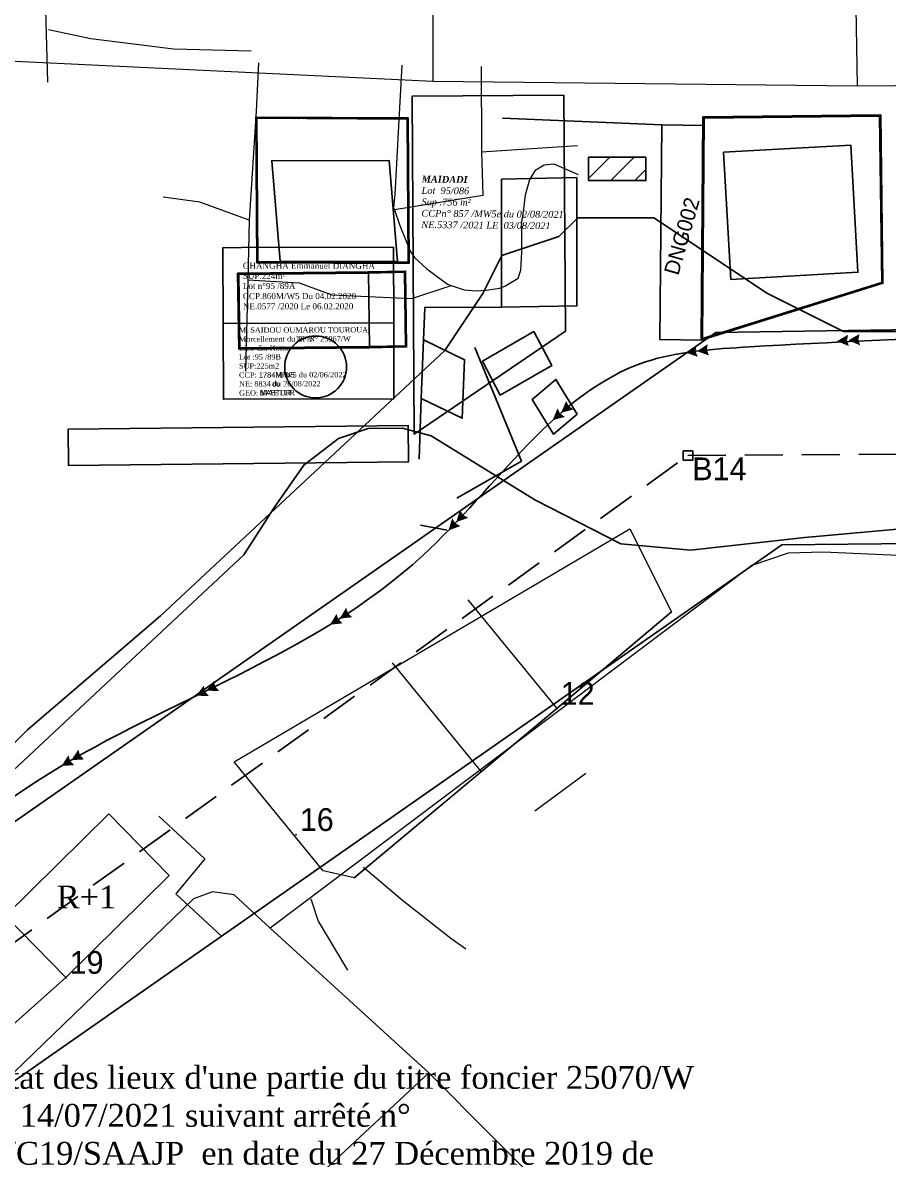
# Model space of a CAD drawing. Header units: millimetres. Extents: x 579832 to 917290, y 449831 to 1452191.
# Drawn here: x 583173 to 583287, y 451718.4 to 451868.2 of the extents above; entities that cross this region are included whole.
import ezdxf
from ezdxf.enums import TextEntityAlignment as Align

# ---------------------------------------------------------------- set-up
doc = ezdxf.new("R2010")
doc.units = ezdxf.units.MM
doc.header["$LTSCALE"] = 10
doc.linetypes.add('DASHED', pattern=[0.75, 0.5, -0.25])
for name, color, linetype in [('AssEP_s', 2, 'Continuous'), ('Cotation Surface', 7, 'Continuous'), ('DPE', 2, 'Continuous'), ('drain nouveau', 6, 'Continuous'), ('end maj 26 02 2021', 7, 'Continuous'), ('MAJ AOUT 2021', 7, 'Continuous'), ('MAJ JUILLET 06.07.2021', 7, 'Continuous'), ('Murs', 7, 'Continuous'), ('Parcelle MAJ', 6, 'Continuous'), ('TableauDePoints', 7, 'Continuous'), ('TopoAlt', 7, 'Continuous'), ('TopoCod', 7, 'Continuous'), ('TopoMat', 7, 'Continuous'), ('VOIRIES_7M5', 7, 'Continuous')]:
    doc.layers.add(name, color=color, linetype=linetype)
for name, color, linetype, lineweight in [('cH2O_intermitent', 140, 'Continuous', 30), ('drains_fossés', 120, 'Continuous', 20), ('Roads_others', 24, 'Continuous', 9)]:
    doc.layers.add(name, color=color, linetype=linetype, lineweight=lineweight)
doc.styles.add('STYLE3', font='tt0012m_.ttf', dxfattribs={"height": 13})
doc.styles.add('Times 1.0', font='times.ttf', dxfattribs={"width": 0.99, "height": 1})
pattern_1 = [(45, (0, 0), (-1.590990258, 1.590990258), [])]
pattern_2 = [(45, (0, 0), (-0.070710678119, 0.070710678119), [])]

# ---------------------------------------------------------------- blocks, each defined once
blk = doc.blocks.new('TCPOINT')
at = {"color": 0, "const_width": 0.0005}
blk.add_lwpolyline([(0, 0.00025, 1), (0, -0.00025, 1)], format="xyb", close=True, dxfattribs=at)
at = {"color": 0}
blk.add_point((0, 0), dxfattribs=at)
at = {"layer": 'TopoAlt'}
blk.add_attdef('ALT', text='', height=0.0015, dxfattribs=at).set_placement((0.0005, -0.0005), align=Align.TOP_LEFT)
at = {"layer": 'TopoCod'}
blk.add_attdef('COD', text='', height=0.0015, dxfattribs=at).set_placement((0.0005, 0), align=Align.MIDDLE_RIGHT)
at = {"layer": 'TopoMat'}
blk.add_attdef('MAT', text='', height=1, dxfattribs=at).set_placement((0.0005, 0.0005), align=Align.MIDDLE_LEFT)
blk = doc.blocks.new('GeoAssEP')
for points in [[(0, 0), (-1, -0.5), (-1, 0.5), (-0.875, 0)], [(1, 0), (0, -0.5), (0, 0.5), (0.125, 0)]]:
    blk.add_solid(points)

msp = doc.modelspace()

# ---------------------------------------------------------------- hatches: boundary and pattern name
h = msp.add_hatch()
h.set_pattern_fill('BAT_NORM', scale=3, style=0)
h.set_pattern_definition(pattern_1)
h.paths.add_polyline_path([(583255.09, 451850.45), (583247.54, 451850.45), (583247.53, 451847.39), (583255.08, 451847.38)])
h = msp.add_hatch()
h.set_pattern_fill('BAT_NORM', scale=3, style=0)
h.set_pattern_definition(pattern_1)
h.paths.add_polyline_path([(583255.09, 451850.45), (583247.54, 451850.45), (583247.53, 451847.39), (583255.08, 451847.38)])
at = {"layer": 'Murs'}
h = msp.add_hatch(dxfattribs=at)
h.set_pattern_fill('_U', color=256, scale=0.1, angle=45, style=0, pattern_type=0)
h.set_pattern_definition(pattern_2)
h.paths.add_polyline_path([(583223.77, 451855.64), (583223.89, 451836.45), (583203.81, 451836.55), (583203.68, 451855.74)])
h.paths.add_polyline_path([(583223.62, 451855.49), (583223.74, 451836.61), (583203.96, 451836.7), (583203.83, 451855.59)], flags=0)
h = msp.add_hatch(dxfattribs=at)
h.set_pattern_fill('_U', color=256, scale=0.1, angle=45, style=0, pattern_type=0)
h.set_pattern_definition(pattern_2)
h.paths.add_polyline_path([(583223.77, 451855.64), (583223.89, 451836.45), (583203.81, 451836.55), (583203.68, 451855.74)])
h.paths.add_polyline_path([(583223.62, 451855.49), (583223.74, 451836.61), (583203.96, 451836.7), (583203.83, 451855.59)], flags=0)
h = msp.add_hatch(dxfattribs=at)
h.set_pattern_fill('_U', color=256, scale=0.1, angle=45, style=0, pattern_type=0)
h.set_pattern_definition(pattern_2)
h.paths.add_polyline_path([(583262.59, 451855.77), (583286.02, 451856.03), (583286.31, 451833.85), (583262.37, 451826.35)])
h.paths.add_polyline_path([(583262.74, 451855.62), (583285.88, 451855.88), (583286.16, 451833.96), (583262.52, 451826.55)], flags=0)
h = msp.add_hatch(dxfattribs=at)
h.set_pattern_fill('_U', color=256, scale=0.1, angle=45, style=0, pattern_type=0)
h.set_pattern_definition(pattern_2)
h.paths.add_polyline_path([(583262.59, 451855.77), (583286.02, 451856.03), (583286.31, 451833.85), (583262.37, 451826.35)])
h.paths.add_polyline_path([(583262.74, 451855.62), (583285.88, 451855.88), (583286.16, 451833.96), (583262.52, 451826.55)], flags=0)
h = msp.add_hatch(dxfattribs=at)
h.set_pattern_fill('_U', color=256, scale=0.1, angle=45, style=0, pattern_type=0)
h.set_pattern_definition(pattern_2)
h.paths.add_polyline_path([(583201.29, 451835.16), (583218.52, 451835.34), (583223.42, 451835.44), (583223.55, 451825.45), (583218.65, 451825.35), (583201.43, 451825.17)])
h.paths.add_polyline_path([(583201.45, 451835.02), (583218.52, 451835.19), (583223.27, 451835.29), (583223.4, 451825.59), (583218.65, 451825.5), (583201.58, 451825.32)], flags=0)
h = msp.add_hatch(dxfattribs=at)
h.set_pattern_fill('_U', color=256, scale=0.1, angle=45, style=0, pattern_type=0)
h.set_pattern_definition(pattern_2)
h.paths.add_polyline_path([(583201.29, 451835.16), (583218.52, 451835.34), (583223.42, 451835.44), (583223.55, 451825.45), (583218.65, 451825.35), (583201.43, 451825.17)])
h.paths.add_polyline_path([(583201.45, 451835.02), (583218.52, 451835.19), (583223.27, 451835.29), (583223.4, 451825.59), (583218.65, 451825.5), (583201.58, 451825.32)], flags=0)

# ---------------------------------------------------------------- linework, layer by layer
at = {"color": 7}
for p, q in [((583262.64, 451854.63), (583257.18, 451854.72)), ((583262.64, 451854.63), (583257.18, 451854.72)), ((583205.78, 451849.99), (583221.26, 451850.01)), ((583205.78, 451849.99), (583221.26, 451850.01)), ((583205.78, 451849.99), (583206.89, 451836.7)), ((583205.78, 451849.99), (583206.89, 451836.7)), ((583221.26, 451850.01), (583222.37, 451836.73)), ((583221.26, 451850.01), (583222.37, 451836.73)), ((583247.54, 451850.45), (583247.53, 451847.39)), ((583247.54, 451850.45), (583247.53, 451847.39)), ((583255.09, 451850.45), (583247.54, 451850.45)), ((583255.09, 451850.45), (583247.54, 451850.45)), ((583255.09, 451850.45), (583255.08, 451847.38)), ((583255.09, 451850.45), (583255.08, 451847.38)), ((583233.54, 451823.58), (583240.32, 451827.48)), ((583233.54, 451823.58), (583240.32, 451827.48)), ((583240.32, 451827.48), (583242.69, 451823.02)), ((583240.32, 451827.48), (583242.69, 451823.02)), ((583262.37, 451826.35), (583256.91, 451826.44)), ((583262.37, 451826.35), (583256.91, 451826.44)), ((583233.54, 451823.58), (583235.9, 451819.11)), ((583233.54, 451823.58), (583235.9, 451819.11)), ((583235.9, 451819.11), (583242.69, 451823.02)), ((583235.9, 451819.11), (583242.69, 451823.02)), ((583260, 451811.77), (583260, 451810.52)), ((583261.25, 451811.77), (583260, 451811.77)), ((583260, 451811.77), (583261.25, 451811.77)), ((583260, 451811.77), (583260, 451810.52)), ((583261.25, 451811.77), (583260, 451811.77)), ((583260, 451811.77), (583261.25, 451811.77)), ((583261.25, 451810.52), (583261.25, 451811.77)), ((583261.25, 451810.52), (583261.25, 451811.77)), ((583260, 451810.52), (583261.25, 451810.52)), ((583260, 451810.52), (583261.25, 451810.52))]:
    msp.add_line(p, q, dxfattribs=at)
at = {"color": 0, "lineweight": 13}
for p, q in [((583231.64, 451792.13), (583243.36, 451777.77)), ((583231.64, 451792.13), (583243.36, 451777.77)), ((583221.66, 451783.8), (583233.37, 451769.44)), ((583221.66, 451783.8), (583233.37, 451769.44)), ((583216.63, 451755.48), (583243.36, 451777.77)), ((583216.63, 451755.48), (583243.36, 451777.77)), ((583192.28, 451755.76), (583178.66, 451742.31)), ((583192.28, 451755.76), (583178.66, 451742.31)), ((583178.66, 451742.31), (583170.69, 451750.44)), ((583178.66, 451742.31), (583170.69, 451750.44)), ((583178.66, 451742.31), (583160.66, 451726.28)), ((583178.66, 451742.31), (583160.66, 451726.28))]:
    msp.add_line(p, q, dxfattribs=at)
at = {"color": 2, "lineweight": 13}
for p, q in [((583243.36, 451777.77), (583258.44, 451790.53)), ((583243.36, 451777.77), (583258.44, 451790.53)), ((583243.36, 451777.77), (583233.37, 451769.44)), ((583243.36, 451777.77), (583233.37, 451769.44)), ((583192.28, 451755.76), (583184.3, 451763.9)), ((583192.28, 451755.76), (583184.3, 451763.9))]:
    msp.add_line(p, q, dxfattribs=at)
at = {"color": 150, "flags": 128}
msp.add_lwpolyline([(583244.26, 451858.63), (583244.47, 451827.52), (583224.55, 451813.96), (583224.27, 451858.49)], close=True, dxfattribs=at)
msp.add_lwpolyline([(583244.26, 451858.63), (583244.47, 451827.52), (583224.55, 451813.96), (583224.27, 451858.49)], close=True, dxfattribs=at)
msp.add_lwpolyline([(583244.26, 451858.63), (583244.47, 451827.52), (583224.55, 451813.96), (583224.27, 451858.49)], close=True, dxfattribs=at)
msp.add_lwpolyline([(583244.26, 451858.63), (583244.47, 451827.52), (583224.55, 451813.96), (583224.27, 451858.49)], close=True, dxfattribs=at)
at = {"color": 7, "flags": 128}
for points in [[(583223.77, 451855.64), (583203.68, 451855.74)], [(583203.81, 451836.55), (583203.68, 451855.74)], [(583223.77, 451855.64), (583203.68, 451855.74)], [(583203.81, 451836.55), (583203.68, 451855.74)], [(583223.89, 451836.45), (583223.77, 451855.64)], [(583223.89, 451836.45), (583223.77, 451855.64)], [(583236.21, 451855.62), (583257.18, 451854.72)], [(583236.21, 451855.62), (583257.18, 451854.72)], [(583262.59, 451855.77), (583262.37, 451826.35)], [(583262.59, 451855.77), (583262.37, 451826.35)], [(583286.02, 451856.03), (583262.59, 451855.77)], [(583286.02, 451856.03), (583262.59, 451855.77)], [(583286.02, 451856.03), (583286.31, 451833.85)], [(583286.02, 451856.03), (583286.31, 451833.85)], [(583257.18, 451854.72), (583256.91, 451826.44)], [(583257.18, 451854.72), (583256.91, 451826.44)], [(583282.07, 451852.06), (583265.31, 451851.11)], [(583282.07, 451852.06), (583265.31, 451851.11)], [(583283.02, 451835.3), (583282.07, 451852.06)], [(583283.02, 451835.3), (583282.07, 451852.06)], [(583266.27, 451834.35), (583265.31, 451851.11)], [(583266.27, 451834.35), (583265.31, 451851.11)], [(583205.78, 451849.99), (583221.26, 451850.01), (583222.37, 451836.73)], [(583205.78, 451849.99), (583221.26, 451850.01), (583222.37, 451836.73)], [(583245.98, 451847.78), (583236.06, 451847.56)], [(583245.98, 451847.78), (583236.06, 451847.56)], [(583236.06, 451847.56), (583236.07, 451830.67)], [(583236.06, 451847.56), (583236.07, 451830.67)], [(583245.98, 451847.78), (583245.99, 451830.88)], [(583245.98, 451847.78), (583245.99, 451830.88)], [(583247.53, 451847.39), (583255.08, 451847.38)], [(583247.53, 451847.39), (583255.08, 451847.38)], [(583223.89, 451836.45), (583203.81, 451836.55)], [(583223.89, 451836.45), (583203.81, 451836.55)], [(583206.89, 451836.7), (583222.37, 451836.73)], [(583206.89, 451836.7), (583222.37, 451836.73)], [(583201.29, 451835.16), (583218.52, 451835.34)], [(583201.29, 451835.16), (583218.52, 451835.34)], [(583201.43, 451825.17), (583201.29, 451835.16)], [(583201.43, 451825.17), (583201.29, 451835.16)], [(583223.42, 451835.44), (583218.52, 451835.34)], [(583223.42, 451835.44), (583218.52, 451835.34)], [(583218.52, 451835.34), (583218.65, 451825.35)], [(583218.52, 451835.34), (583218.65, 451825.35)], [(583223.42, 451835.44), (583223.55, 451825.45)], [(583223.42, 451835.44), (583223.55, 451825.45)], [(583266.27, 451834.35), (583283.02, 451835.3)], [(583266.27, 451834.35), (583283.02, 451835.3)], [(583286.31, 451833.85), (583262.37, 451826.35)], [(583286.31, 451833.85), (583262.37, 451826.35)], [(583236.07, 451830.67), (583225.95, 451830.66), (583225.79, 451826.4)], [(583236.07, 451830.67), (583225.95, 451830.66), (583225.79, 451826.4)], [(583236.07, 451830.67), (583245.99, 451830.88)], [(583236.07, 451830.67), (583245.99, 451830.88)], [(583201.43, 451825.17), (583218.65, 451825.35)], [(583201.43, 451825.17), (583218.65, 451825.35)], [(583223.55, 451825.45), (583218.65, 451825.35)], [(583223.55, 451825.45), (583218.65, 451825.35)], [(583225.79, 451826.4), (583225.47, 451818.67)], [(583225.79, 451826.4), (583225.47, 451818.67)], [(583225.79, 451826.4), (583231.2, 451823.77)], [(583225.79, 451826.4), (583231.2, 451823.77)], [(583232.53, 451825.36), (583238.69, 451810.4), (583230.18, 451805.51)], [(583232.53, 451825.36), (583238.69, 451810.4), (583230.18, 451805.51)], [(583232.53, 451825.36), (583238.69, 451810.4)], [(583232.53, 451825.36), (583238.69, 451810.4)], [(583231.2, 451823.77), (583230.89, 451816.05)], [(583231.2, 451823.77), (583230.89, 451816.05)], [(583243.22, 451821.17), (583246.04, 451816.59)], [(583243.22, 451821.17), (583246.04, 451816.59)], [(583225.21, 451810.64), (583225.47, 451818.67)], [(583225.21, 451810.64), (583225.47, 451818.67)], [(583225.47, 451818.67), (583230.89, 451816.05)], [(583225.47, 451818.67), (583230.89, 451816.05)], [(583240.09, 451818.5), (583242.92, 451813.93)], [(583240.09, 451818.5), (583242.92, 451813.93)], [(583242.92, 451813.93), (583246.04, 451816.59)], [(583242.92, 451813.93), (583246.04, 451816.59)], [(583178.98, 451814.6), (583223.76, 451815.1)], [(583178.98, 451814.6), (583223.76, 451815.1)], [(583179.01, 451809.8), (583178.98, 451814.6)], [(583179.01, 451809.8), (583178.98, 451814.6)], [(583223.76, 451815.1), (583223.79, 451810.3)], [(583223.76, 451815.1), (583223.79, 451810.3)], [(583179.01, 451809.8), (583223.79, 451810.3)], [(583179.01, 451809.8), (583223.79, 451810.3)], [(583230.18, 451805.51), (583238.69, 451810.4)], [(583230.18, 451805.51), (583238.69, 451810.4)], [(583225.38, 451801.97), (583228.88, 451801.28)], [(583225.38, 451801.97), (583228.88, 451801.28)]]:
    msp.add_lwpolyline(points, dxfattribs=at)
for points in [[(583223.77, 451855.64), (583223.89, 451836.45), (583203.81, 451836.55), (583203.68, 451855.74)], [(583223.77, 451855.64), (583223.89, 451836.45), (583203.81, 451836.55), (583203.68, 451855.74)], [(583223.62, 451855.49), (583223.74, 451836.61), (583203.96, 451836.7), (583203.83, 451855.59)], [(583223.62, 451855.49), (583223.74, 451836.61), (583203.96, 451836.7), (583203.83, 451855.59)], [(583262.59, 451855.77), (583286.02, 451856.03), (583286.31, 451833.85), (583262.37, 451826.35)], [(583262.59, 451855.77), (583286.02, 451856.03), (583286.31, 451833.85), (583262.37, 451826.35)], [(583262.74, 451855.62), (583285.88, 451855.88), (583286.16, 451833.96), (583262.52, 451826.55)], [(583262.74, 451855.62), (583285.88, 451855.88), (583286.16, 451833.96), (583262.52, 451826.55)], [(583257.18, 451854.72), (583262.58, 451854.64), (583262.37, 451826.35), (583256.91, 451826.44)], [(583257.18, 451854.72), (583262.58, 451854.64), (583262.37, 451826.35), (583256.91, 451826.44)], [(583265.31, 451851.11), (583282.07, 451852.06), (583283.02, 451835.3), (583266.27, 451834.35)], [(583265.31, 451851.11), (583282.07, 451852.06), (583283.02, 451835.3), (583266.27, 451834.35)], [(583206.89, 451836.7), (583205.78, 451849.99), (583221.26, 451850.01), (583222.37, 451836.73)], [(583206.89, 451836.7), (583205.78, 451849.99), (583221.26, 451850.01), (583222.37, 451836.73)], [(583255.09, 451850.45), (583255.08, 451847.38), (583247.53, 451847.39), (583247.54, 451850.45)], [(583255.09, 451850.45), (583255.08, 451847.38), (583247.53, 451847.39), (583247.54, 451850.45)], [(583236.06, 451847.56), (583245.98, 451847.78), (583245.99, 451830.88), (583236.07, 451830.67)], [(583236.06, 451847.56), (583245.98, 451847.78), (583245.99, 451830.88), (583236.07, 451830.67)], [(583201.29, 451835.16), (583218.52, 451835.34), (583223.42, 451835.44), (583223.55, 451825.45), (583218.65, 451825.35), (583201.43, 451825.17)], [(583201.29, 451835.16), (583218.52, 451835.34), (583223.42, 451835.44), (583223.55, 451825.45), (583218.65, 451825.35), (583201.43, 451825.17)], [(583201.45, 451835.02), (583218.52, 451835.19), (583223.27, 451835.29), (583223.4, 451825.59), (583218.65, 451825.5), (583201.58, 451825.32)], [(583201.45, 451835.02), (583218.52, 451835.19), (583223.27, 451835.29), (583223.4, 451825.59), (583218.65, 451825.5), (583201.58, 451825.32)], [(583218.52, 451835.34), (583223.42, 451835.44), (583223.55, 451825.45), (583218.65, 451825.35), (583218.52, 451835.34)], [(583218.52, 451835.34), (583223.42, 451835.44), (583223.55, 451825.45), (583218.65, 451825.35), (583218.52, 451835.34)], [(583221.85, 451828.63), (583221.89, 451818.62), (583199.41, 451818.55), (583199.38, 451828.56)], [(583221.85, 451828.63), (583221.89, 451818.62), (583199.41, 451818.55), (583199.38, 451828.56)], [(583233.54, 451823.58), (583235.9, 451819.11), (583242.69, 451823.02), (583240.32, 451827.48), (583233.54, 451823.58)], [(583233.54, 451823.58), (583235.9, 451819.11), (583242.69, 451823.02), (583240.32, 451827.48), (583233.54, 451823.58)], [(583225.79, 451826.4), (583231.2, 451823.77), (583230.89, 451816.05), (583225.47, 451818.67)], [(583225.79, 451826.4), (583231.2, 451823.77), (583230.89, 451816.05), (583225.47, 451818.67)], [(583246.04, 451816.59), (583242.92, 451813.93), (583240.09, 451818.5), (583243.22, 451821.17)], [(583246.04, 451816.59), (583242.92, 451813.93), (583240.09, 451818.5), (583243.22, 451821.17)], [(583178.98, 451814.6), (583223.76, 451815.1), (583223.79, 451810.3), (583179.01, 451809.8)], [(583178.98, 451814.6), (583223.76, 451815.1), (583223.79, 451810.3), (583179.01, 451809.8)]]:
    msp.add_lwpolyline(points, close=True, dxfattribs=at)
at = {"color": 1, "flags": 128}
msp.add_lwpolyline([(583221.85, 451828.63), (583221.89, 451818.62), (583199.41, 451818.55), (583199.38, 451828.56)], close=True, dxfattribs=at)
msp.add_lwpolyline([(583221.85, 451828.63), (583221.89, 451818.62), (583199.41, 451818.55), (583199.38, 451828.56)], close=True, dxfattribs=at)
at = {"color": 2, "flags": 128}
msp.add_lwpolyline([(583221.85, 451828.63), (583221.89, 451818.62), (583199.41, 451818.55), (583199.38, 451828.56)], close=True, dxfattribs=at)
msp.add_lwpolyline([(583221.85, 451828.63), (583221.89, 451818.62), (583199.41, 451818.55), (583199.38, 451828.56)], close=True, dxfattribs=at)
at = {"color": 0, "lineweight": 13, "flags": 128}
for points in [[(583200.82, 451770.74), (583252.95, 451801.49), (583258.44, 451790.53), (583243.36, 451777.77), (583233.37, 451769.44), (583216.63, 451755.48), (583212.54, 451756.38), (583200.82, 451770.74)], [(583200.82, 451770.74), (583252.95, 451801.49), (583258.44, 451790.53), (583243.36, 451777.77), (583233.37, 451769.44), (583216.63, 451755.48), (583212.54, 451756.38), (583200.82, 451770.74)], [(583170.69, 451750.44), (583184.3, 451763.9), (583192.28, 451755.76), (583178.66, 451742.31), (583170.69, 451750.44)], [(583170.69, 451750.44), (583184.3, 451763.9), (583192.28, 451755.76), (583178.66, 451742.31), (583170.69, 451750.44)], [(583151.43, 451735.83), (583170.69, 451750.44), (583178.66, 451742.31), (583160.66, 451726.28), (583159.4, 451727.7), (583151.43, 451735.83)], [(583151.43, 451735.83), (583170.69, 451750.44), (583178.66, 451742.31), (583160.66, 451726.28), (583159.4, 451727.7), (583151.43, 451735.83)]]:
    msp.add_lwpolyline(points, close=True, dxfattribs=at)
at = {"color": 7, "start_tangent": (-0.926082, 0.377321)}
msp.add_spline([(583557.66, 451862.83), (583505.31, 451833.89), (583395.95, 451826.22), (583268.75, 451825.46), (583255.02, 451823.47), (583225.69, 451797.96), (583176.33, 451769.14), (583135.53, 451733.73), (583020.52, 451647.21), (583013.36, 451642.64), (582927.16, 451581.29), (582848.14, 451564.53), (582742.55, 451535.93), (582737.22, 451534.15), (582651.6, 451456.74), (582638.85, 451458.5)], degree=3, dxfattribs=at)
msp.add_spline([(583557.66, 451862.83), (583505.31, 451833.89), (583395.95, 451826.22), (583268.75, 451825.46), (583255.02, 451823.47), (583225.69, 451797.96), (583176.33, 451769.14), (583135.53, 451733.73), (583020.52, 451647.21), (583013.36, 451642.64), (582927.16, 451581.29), (582848.14, 451564.53), (582742.55, 451535.93), (582737.22, 451534.15), (582651.6, 451456.74), (582638.85, 451458.5)], degree=3, dxfattribs=at)
at = {"layer": 'cH2O_intermitent'}
msp.add_lwpolyline([(583346.72, 451798.82), (583338.86, 451798.2), (583310.91, 451800.9), (583290.18, 451801.6), (583276.04, 451800.32), (583260.98, 451798.64), (583251.79, 451799.51), (583240.43, 451805.29), (583226.77, 451813.71), (583223.01, 451814.72), (583218.47, 451814.69), (583214.59, 451813.38), (583210, 451809.87), (583206.16, 451804.33), (583202.12, 451798.06), (583164.25, 451762.69), (583147.12, 451746.9), (583141.75, 451743.18), (583116.67, 451730.22), (583114.25, 451728.17), (583111.07, 451724.17), (583107.73, 451719.41), (583105.34, 451715.29)], dxfattribs=at)
msp.add_lwpolyline([(583346.72, 451798.82), (583338.86, 451798.2), (583310.91, 451800.9), (583290.18, 451801.6), (583276.04, 451800.32), (583260.98, 451798.64), (583251.79, 451799.51), (583240.43, 451805.29), (583226.77, 451813.71), (583223.01, 451814.72), (583218.47, 451814.69), (583214.59, 451813.38), (583210, 451809.87), (583206.16, 451804.33), (583202.12, 451798.06), (583164.25, 451762.69), (583147.12, 451746.9), (583141.75, 451743.18), (583116.67, 451730.22), (583114.25, 451728.17), (583111.07, 451724.17), (583107.73, 451719.41), (583105.34, 451715.29)], dxfattribs=at)
at = {"layer": 'drain nouveau', "color": 7, "lineweight": 30}
for p, q in [((583264.3, 451827.37), (583481.25, 451830.35)), ((583264.3, 451827.37), (583481.25, 451830.35)), ((583090.51, 451706.04), (583264.3, 451827.37)), ((583090.51, 451706.04), (583264.3, 451827.37)), ((583483.58, 451801.32), (583272.98, 451799.36)), ((583483.58, 451801.32), (583272.98, 451799.36)), ((583272.98, 451799.36), (583106.73, 451683.17)), ((583272.98, 451799.36), (583106.73, 451683.17))]:
    msp.add_line(p, q, dxfattribs=at)
at = {"layer": 'drains_fossés'}
for p, q in [((583175.09, 451907.69), (583176.22, 451860.37)), ((583175.09, 451907.69), (583176.22, 451860.37)), ((583233.43, 451851.18), (583246.09, 451851.99)), ((583233.43, 451851.18), (583246.09, 451851.99)), ((583202.83, 451842.14), (583202.63, 451834.29)), ((583202.83, 451842.14), (583202.63, 451834.29)), ((583247.18, 451769.23), (583240.47, 451764.24)), ((583247.18, 451769.23), (583240.47, 451764.24))]:
    msp.add_line(p, q, dxfattribs=at)
for points in [[(583203.07, 451864.45), (583192.84, 451864.71), (583181.96, 451866.08), (583176.36, 451867.25)], [(583203.07, 451864.45), (583192.84, 451864.71), (583181.96, 451866.08), (583176.36, 451867.25)], [(583204.03, 451862.89), (583203.75, 451856.52), (583202.83, 451842.14)], [(583204.03, 451862.89), (583203.75, 451856.52), (583202.83, 451842.14)], [(583222.93, 451862.6), (583222.47, 451854.56), (583222.02, 451845.53), (583221.82, 451843.85), (583221.94, 451843.52)], [(583222.93, 451862.6), (583222.47, 451854.56), (583222.02, 451845.53), (583221.82, 451843.85), (583221.94, 451843.52)], [(583233.39, 451862.44), (583233.43, 451851.65), (583233.43, 451851.18)], [(583233.39, 451862.44), (583233.43, 451851.65), (583233.43, 451851.18)], [(583233.43, 451851.18), (583233.6, 451845.43), (583221.94, 451843.52)], [(583233.43, 451851.18), (583233.6, 451845.43), (583221.94, 451843.52)], [(583229.44, 451833.56), (583231.15, 451832.96), (583232.72, 451832.84), (583234.04, 451832.92), (583235.78, 451833.18), (583236.5, 451833.46), (583238.26, 451834.51), (583238.59, 451835.56), (583238.72, 451837.93), (583238.73, 451839.88), (583238.74, 451841.89), (583238.98, 451843.61), (583239.21, 451845.52), (583239.79, 451847.54), (583240.57, 451848.8), (583241.68, 451849.45), (583242.96, 451849.57), (583246.14, 451848.18)], [(583229.44, 451833.56), (583231.15, 451832.96), (583232.72, 451832.84), (583234.04, 451832.92), (583235.78, 451833.18), (583236.5, 451833.46), (583238.26, 451834.51), (583238.59, 451835.56), (583238.72, 451837.93), (583238.73, 451839.88), (583238.74, 451841.89), (583238.98, 451843.61), (583239.21, 451845.52), (583239.79, 451847.54), (583240.57, 451848.8), (583241.68, 451849.45), (583242.96, 451849.57), (583246.14, 451848.18)], [(583202.83, 451842.14), (583196.33, 451844.55), (583191.48, 451845.19)], [(583202.83, 451842.14), (583196.33, 451844.55), (583191.48, 451845.19)], [(583221.94, 451843.52), (583222.67, 451841.45), (583223.41, 451839.63), (583224.01, 451838.07), (583224.59, 451837.23), (583226.21, 451835.75), (583228.94, 451833.73), (583229.44, 451833.56)], [(583221.94, 451843.52), (583222.67, 451841.45), (583223.41, 451839.63), (583224.01, 451838.07), (583224.59, 451837.23), (583226.21, 451835.75), (583228.94, 451833.73), (583229.44, 451833.56)], [(583202.63, 451834.29), (583202.63, 451834.19), (583202.33, 451822.26)], [(583202.63, 451834.29), (583202.63, 451834.19), (583202.33, 451822.26)], [(583202.63, 451834.29), (583209.41, 451833.9), (583213.72, 451832.33), (583224.25, 451831.85), (583229.44, 451833.56)], [(583202.63, 451834.29), (583209.41, 451833.9), (583213.72, 451832.33), (583224.25, 451831.85), (583229.44, 451833.56)], [(583190.9, 451763.59), (583196.96, 451757.96), (583193.16, 451753.36), (583199.17, 451747.77)], [(583190.9, 451763.59), (583196.96, 451757.96), (583193.16, 451753.36), (583199.17, 451747.77)], [(583217.88, 451756.88), (583223.03, 451752.5), (583229.39, 451747.53), (583231.38, 451746.1)], [(583217.88, 451756.88), (583223.03, 451752.5), (583229.39, 451747.53), (583231.38, 451746.1)], [(583210.95, 451752.69), (583211.89, 451749.73), (583215.78, 451743.31)], [(583210.95, 451752.69), (583211.89, 451749.73), (583215.78, 451743.31)]]:
    msp.add_lwpolyline(points, dxfattribs=at)
at = {"layer": 'end maj 26 02 2021', "flags": 128}
msp.add_lwpolyline([(583383.61, 451827.49), (583376.11, 451827.49), (583368.61, 451824.99), (583341.11, 451827.49), (583318.61, 451829.99), (583303.61, 451827.49), (583288.61, 451827.49), (583281.11, 451827.49), (583271.11, 451832.49), (583256.11, 451842.49), (583251.11, 451842.49), (583246.11, 451842.49), (583243.61, 451839.99), (583236.11, 451837.49), (583233.61, 451832.49), (583228.61, 451824.99), (583191.11, 451789.99), (583173.61, 451774.99), (583168.61, 451769.99)], dxfattribs=at)
msp.add_lwpolyline([(583383.61, 451827.49), (583376.11, 451827.49), (583368.61, 451824.99), (583341.11, 451827.49), (583318.61, 451829.99), (583303.61, 451827.49), (583288.61, 451827.49), (583281.11, 451827.49), (583271.11, 451832.49), (583256.11, 451842.49), (583251.11, 451842.49), (583246.11, 451842.49), (583243.61, 451839.99), (583236.11, 451837.49), (583233.61, 451832.49), (583228.61, 451824.99), (583191.11, 451789.99), (583173.61, 451774.99), (583168.61, 451769.99)], dxfattribs=at)
msp.add_lwpolyline([(583383.61, 451827.49), (583376.11, 451827.49), (583368.61, 451824.99), (583341.11, 451827.49), (583318.61, 451829.99), (583303.61, 451827.49), (583288.61, 451827.49), (583281.11, 451827.49), (583271.11, 451832.49), (583256.11, 451842.49), (583251.11, 451842.49), (583246.11, 451842.49), (583243.61, 451839.99), (583236.11, 451837.49), (583233.61, 451832.49), (583228.61, 451824.99), (583191.11, 451789.99), (583173.61, 451774.99), (583168.61, 451769.99)], dxfattribs=at)
msp.add_lwpolyline([(583383.61, 451827.49), (583376.11, 451827.49), (583368.61, 451824.99), (583341.11, 451827.49), (583318.61, 451829.99), (583303.61, 451827.49), (583288.61, 451827.49), (583281.11, 451827.49), (583271.11, 451832.49), (583256.11, 451842.49), (583251.11, 451842.49), (583246.11, 451842.49), (583243.61, 451839.99), (583236.11, 451837.49), (583233.61, 451832.49), (583228.61, 451824.99), (583191.11, 451789.99), (583173.61, 451774.99), (583168.61, 451769.99)], dxfattribs=at)
at = {"layer": 'end maj 26 02 2021', "color": 150, "lineweight": -3, "flags": 128}
msp.add_lwpolyline([(583201.81, 451838.55), (583221.81, 451838.59), (583221.85, 451828.63), (583199.38, 451828.56), (583199.35, 451838.52)], close=True, dxfattribs=at)
msp.add_lwpolyline([(583201.81, 451838.55), (583221.81, 451838.59), (583221.85, 451828.63), (583199.38, 451828.56), (583199.35, 451838.52)], close=True, dxfattribs=at)
msp.add_lwpolyline([(583201.81, 451838.55), (583221.81, 451838.59), (583221.85, 451828.63), (583199.38, 451828.56), (583199.35, 451838.52)], close=True, dxfattribs=at)
msp.add_lwpolyline([(583201.81, 451838.55), (583221.81, 451838.59), (583221.85, 451828.63), (583199.38, 451828.56), (583199.35, 451838.52)], close=True, dxfattribs=at)
at = {"layer": 'MAJ AOUT 2021', "lineweight": -3, "flags": 128}
msp.add_lwpolyline([(583244.26, 451858.63), (583244.47, 451827.52)], dxfattribs=at)
msp.add_lwpolyline([(583244.26, 451858.63), (583244.47, 451827.52)], dxfattribs=at)
msp.add_lwpolyline([(583244.26, 451858.63), (583244.47, 451827.52)], dxfattribs=at)
msp.add_lwpolyline([(583244.26, 451858.63), (583244.47, 451827.52)], dxfattribs=at)
at = {"layer": 'Parcelle MAJ', "color": 6, "lineweight": 30}
msp.add_circle((583211.57, 451822.81), 4.08, dxfattribs=at)
msp.add_circle((583211.57, 451822.81), 4.08, dxfattribs=at)
at = {"layer": 'Roads_others'}
msp.add_line((583226.92, 451956.74), (583227.02, 451860.47), dxfattribs=at)
msp.add_line((583226.92, 451956.74), (583227.02, 451860.47), dxfattribs=at)
for points in [[(583168.03, 452023.15), (583275.7, 452024.81), (583279.54, 452023.18), (583281.06, 452019.04), (583281.27, 451957.61), (583282.9, 451859.85)], [(583168.03, 452023.15), (583275.7, 452024.81), (583279.54, 452023.18), (583281.06, 452019.04), (583281.27, 451957.61), (583282.9, 451859.85)], [(583170.19, 451863.23), (583227.02, 451860.47), (583282.9, 451859.85), (583343.04, 451860.41)], [(583170.19, 451863.23), (583227.02, 451860.47), (583282.9, 451859.85), (583343.04, 451860.41)], [(583301.21, 451797.39), (583278.44, 451798.41), (583273.83, 451798.26), (583269.06, 451796.63), (583205.59, 451748.84)], [(583301.21, 451797.39), (583278.44, 451798.41), (583273.83, 451798.26), (583269.06, 451796.63), (583205.59, 451748.84)], [(583276.76, 451679.18), (583226.47, 451729.75), (583205.59, 451748.84), (583200.85, 451753.2), (583197.98, 451753.61), (583195.49, 451752.71), (583149.45, 451708.23)], [(583276.76, 451679.18), (583226.47, 451729.75), (583205.59, 451748.84), (583200.85, 451753.2), (583197.98, 451753.61), (583195.49, 451752.71), (583149.45, 451708.23)], [(583226.47, 451729.75), (583144.19, 451653.02), (583121.58, 451631.94)], [(583226.47, 451729.75), (583144.19, 451653.02), (583121.58, 451631.94)]]:
    msp.add_lwpolyline(points, dxfattribs=at)
at = {"layer": 'VOIRIES_7M5', "linetype": 'DASHED'}
msp.add_lwpolyline([(583550.54, 451859.64), (583559.62, 451812.65), (583621.69, 451770.76), (583594.62, 451698.71), (583544.17, 451750.91), (583338.33, 451759.16), (583101.7, 451540.77), (583085.42, 451558.42), (583011.17, 451486.72), (582756.2, 451468.79), (582727.16, 451494.24), (582746.11, 451525.27), (582927.03, 451569.88), (583260.62, 451811.15), (583480.62, 451812.52)], close=True, dxfattribs=at)
msp.add_lwpolyline([(583550.54, 451859.64), (583559.62, 451812.65), (583621.69, 451770.76), (583594.62, 451698.71), (583544.17, 451750.91), (583338.33, 451759.16), (583101.7, 451540.77), (583085.42, 451558.42), (583011.17, 451486.72), (582756.2, 451468.79), (582727.16, 451494.24), (582746.11, 451525.27), (582927.03, 451569.88), (583260.62, 451811.15), (583480.62, 451812.52)], close=True, dxfattribs=at)

# ---------------------------------------------------------------- block references
at = {"color": 2, "lineweight": 13}
ref = msp.add_blockref('TCPOINT', (583243.36, 451777.77), dxfattribs=at)
ref.add_attrib('MAT', '12', (583243.86, 451778.27), dxfattribs={"layer": 'TopoMat', "height": 3})
ref = msp.add_blockref('TCPOINT', (583243.36, 451777.77), dxfattribs=at)
ref.add_attrib('MAT', '12', (583243.86, 451778.27), dxfattribs={"layer": 'TopoMat', "height": 3})
ref = msp.add_blockref('TCPOINT', (583208.99, 451761.14), dxfattribs=at)
ref.add_attrib('MAT', '16', (583209.49, 451761.64), dxfattribs={"layer": 'TopoMat', "height": 3})
ref = msp.add_blockref('TCPOINT', (583208.99, 451761.14), dxfattribs=at)
ref.add_attrib('MAT', '16', (583209.49, 451761.64), dxfattribs={"layer": 'TopoMat', "height": 3})
at = {"color": 0, "lineweight": 13}
ref = msp.add_blockref('TCPOINT', (583178.66, 451742.31), dxfattribs=at)
ref.add_attrib('MAT', '19', (583179.16, 451742.81), dxfattribs={"layer": 'TopoMat', "height": 3})
ref = msp.add_blockref('TCPOINT', (583178.66, 451742.31), dxfattribs=at)
ref.add_attrib('MAT', '19', (583179.16, 451742.81), dxfattribs={"layer": 'TopoMat', "height": 3})
at = {"layer": 'AssEP_s'}
for p, xscale, yscale, zscale, rotation in [((583281.77, 451826.31), 1.499999999967161, 1.499999999967161, 1.499999999967161, 183.745465731051), ((583281.77, 451826.31), 1.499999999967161, 1.499999999967161, 1.499999999967161, 183.745465731051), ((583261.82, 451824.89), 1.500000000055197, 1.500000000055197, 1.500000000055197, 186.9020874875167), ((583261.82, 451824.89), 1.500000000055197, 1.500000000055197, 1.500000000055197, 186.9020874875167), ((583243.93, 451816.79), 1.499999999985533, 1.499999999985533, 1.499999999985533, 221.0133267514847), ((583243.93, 451816.79), 1.499999999985533, 1.499999999985533, 1.499999999985533, 221.0133267514847), ((583230.1, 451802.35), 1.500000000018413, 1.500000000018413, 1.500000000018413, 226.6155382779025), ((583230.1, 451802.35), 1.500000000018413, 1.500000000018413, 1.500000000018413, 226.6155382779025), ((583214.73, 451789.64), 1.499999999978655, 1.499999999978655, 1.499999999978655, 212.511595473324), ((583214.73, 451789.64), 1.499999999978655, 1.499999999978655, 1.499999999978655, 212.511595473324), ((583197.16, 451780.12), 1.499999999960031, 1.499999999960031, 1.499999999960031, 206.0959201579361), ((583197.16, 451780.12), 1.499999999960031, 1.499999999960031, 1.499999999960031, 206.0959201579361), ((583179.38, 451770.97), 1.499999999990415, 1.499999999990415, 1.499999999990415, 210.117041238391), ((583179.38, 451770.97), 1.499999999990415, 1.499999999990415, 1.499999999990415, 210.117041238391)]:
    msp.add_blockref('GeoAssEP', p, dxfattribs=dict(at, xscale=xscale, yscale=yscale, zscale=zscale, rotation=rotation))

# ---------------------------------------------------------------- texts
at = {"color": 7, "style": 'STYLE3'}
msp.add_text('B14', height=3, dxfattribs=at).set_placement((583261.19, 451807.88))
msp.add_text('B14', height=3, dxfattribs=at).set_placement((583261.19, 451807.88))
at = {"color": 7, "insert": (583201.45, 451828.02), "char_height": 0.7092, "width": 26.1121, "attachment_point": 1, "rotation": 0.1949}
msp.add_mtext('\\pt11,12.5,13;{\\fTimes New Roman|b0|i0|c0|p18;M. SAIDOU OUMAROU TOUROUA \\P\\C1;Morcellement du TF N° 25967/W\\P\\ptz;\\C7;Lieu-dit: Kotto\\P\\C256;Lot :95 /89B\\PSUP:225m2\\PCCP: 1784M/W5 du 02/06/2022\\PNE: 8834 du 26/08/2022\\PGEO: MAETUR}', dxfattribs=at)
msp.add_mtext('\\pt11,12.5,13;{\\fTimes New Roman|b0|i0|c0|p18;M. SAIDOU OUMAROU TOUROUA \\P\\C1;Morcellement du TF N° 25967/W\\P\\ptz;\\C7;Lieu-dit: Kotto\\P\\C256;Lot :95 /89B\\PSUP:225m2\\PCCP: 1784M/W5 du 02/06/2022\\PNE: 8834 du 26/08/2022\\PGEO: MAETUR}', dxfattribs=at)
at = {"color": 2, "insert": (583201.45, 451828.02), "char_height": 0.7092, "width": 26.1121, "attachment_point": 1, "rotation": 0.1949}
for s in ['\\pt11,12.5,13;{\\fTimes New Roman|b0|i0|c0|p18;M. SAIDOU OUMAROU TOUROUA \\P\\C1;Morcellement du TF N° 25967/W\\P\\ptz;\\C7;Lieu-dit: Kotto\\P\\C256;Lot :95 /89B\\PSUP:225m2\\PCCP: 1784M/W5 du 02/06/2022\\PNE: 8834 du 26/08/2022\\PGEO: MAETUR}', '\\pt11,12.5,13;{\\fTimes New Roman|b0|i0|c0|p18;M. SAIDOU OUMAROU TOUROUA \\P\\C1;Morcellement du TF N° 25967/W\\P\\ptz;\\C7;Lieu-dit: Kotto\\P\\C256;Lot :95 /89B\\PSUP:225m2\\PCCP: 1784M/W5 du 02/06/2022\\PNE: 8834 du 26/08/2022\\PGEO: MAETUR}', '\\pt11,12.5,13;{\\C1;M. SAIDOU OUMAROU TOUROUA \\PMorcellement du TF N° 25967/W\\P\\ptz;Lieu-dit: Kotto\\PLot :95 /89B\\PSUP:225m2\\PCCP: 1784M/W5 du 02/06/2022\\PNE: 8834 du 26/08/2022\\PGEO: MAETUR}', '\\pt11,12.5,13;{\\C1;M. SAIDOU OUMAROU TOUROUA \\PMorcellement du TF N° 25967/W\\P\\ptz;Lieu-dit: Kotto\\PLot :95 /89B\\PSUP:225m2\\PCCP: 1784M/W5 du 02/06/2022\\PNE: 8834 du 26/08/2022\\PGEO: MAETUR}']:
    msp.add_mtext(s, dxfattribs=at)
at = {"layer": 'Cotation Surface', "color": 0, "lineweight": 13, "insert": (583177.45, 451754.44), "char_height": 3, "width": 29.8746, "attachment_point": 1, "style": 'STYLE3'}
msp.add_mtext('{\\fTimes New Roman|b0|i0|c0|p18;R+1}', dxfattribs=at)
msp.add_mtext('{\\fTimes New Roman|b0|i0|c0|p18;R+1}', dxfattribs=at)
at = {"layer": 'DPE', "lineweight": 80, "insert": (583156.98, 451730.65), "char_height": 3, "width": 115.1395, "attachment_point": 1, "style": 'STYLE3'}
msp.add_mtext('{\\fDutch801 Rm BT|b0|i0|c0|p18;Plan d\'état des lieux d\'une partie du titre foncier 25070/W établi le 14/07/2021 suivant arrêté n°\\P231/AP/C19/SAAJP  en date du 27 Décembre 2019 de Monsieur le Préfet du Département du Wouri en exécution de l\'arreté n°1073/MINDCAF/SG/D1/D12/D124 du 03 Septembre 2021 de Monsieur le Ministre des Domaines,du Cadastre et des Affaires Foncières portant prorogation des effets de la déclaration d\'utilité publique, les travaux d\'aménagement du drain NGNIM au lieu-dit "Happy Sport".}', dxfattribs=at)
msp.add_mtext('{\\fDutch801 Rm BT|b0|i0|c0|p18;Plan d\'état des lieux d\'une partie du titre foncier 25070/W établi le 14/07/2021 suivant arrêté n°\\P231/AP/C19/SAAJP  en date du 27 Décembre 2019 de Monsieur le Préfet du Département du Wouri en exécution de l\'arreté n°1073/MINDCAF/SG/D1/D12/D124 du 03 Septembre 2021 de Monsieur le Ministre des Domaines,du Cadastre et des Affaires Foncières portant prorogation des effets de la déclaration d\'utilité publique, les travaux d\'aménagement du drain NGNIM au lieu-dit "Happy Sport".}', dxfattribs=at)
at = {"layer": 'end maj 26 02 2021', "color": 150, "linetype": 'ByBlock', "lineweight": -3, "ltscale": 0.0014, "insert": (583201.98, 451836.55), "char_height": 0.8, "width": 23.2568, "attachment_point": 1, "style": 'Times 1.0'}
msp.add_mtext('{\\fTimes New Roman|b0|i0|c186|p18;\\C7;GHANGHA Emmanuel DIANGHA\\PSUP.224m²\\PLot n°95 /89A \\PCCP.860M/W5 Du 04.02.2020\\PNE.0577 /2020 Le 06.02.202\\fTimes New Roman|b0|i0|c0|p18;0}', dxfattribs=at)
msp.add_mtext('{\\fTimes New Roman|b0|i0|c186|p18;\\C7;GHANGHA Emmanuel DIANGHA\\PSUP.224m²\\PLot n°95 /89A \\PCCP.860M/W5 Du 04.02.2020\\PNE.0577 /2020 Le 06.02.202\\fTimes New Roman|b0|i0|c0|p18;0}', dxfattribs=at)
msp.add_mtext('{\\fTimes New Roman|b0|i0|c186|p18;\\C7;GHANGHA Emmanuel DIANGHA\\PSUP.224m²\\PLot n°95 /89A \\PCCP.860M/W5 Du 04.02.2020\\PNE.0577 /2020 Le 06.02.202\\fTimes New Roman|b0|i0|c0|p18;0}', dxfattribs=at)
msp.add_mtext('{\\fTimes New Roman|b0|i0|c186|p18;\\C7;GHANGHA Emmanuel DIANGHA\\PSUP.224m²\\PLot n°95 /89A \\PCCP.860M/W5 Du 04.02.2020\\PNE.0577 /2020 Le 06.02.202\\fTimes New Roman|b0|i0|c0|p18;0}', dxfattribs=at)
at = {"layer": 'MAJ JUILLET 06.07.2021', "insert": (583225.55, 451848.03), "char_height": 0.9, "width": 52.4143, "attachment_point": 1, "rotation": 359.4752}
msp.add_mtext('{\\fTimes New Roman|b1|i1|c0|p18;\\C7;MAIDADI \\P\\fTimes New Roman|b0|i1|c0|p18;Lot  95/086\\PSup .756 m²\\PCCPn° 857 /MW5e du 02/08/2021\\PNE.5337 /2021 LE  03/08/2021 }', dxfattribs=at)
msp.add_mtext('{\\fTimes New Roman|b1|i1|c0|p18;\\C7;MAIDADI \\P\\fTimes New Roman|b0|i1|c0|p18;Lot  95/086\\PSup .756 m²\\PCCPn° 857 /MW5e du 02/08/2021\\PNE.5337 /2021 LE  03/08/2021 }', dxfattribs=at)
msp.add_mtext('{\\fTimes New Roman|b1|i1|c0|p18;\\C7;MAIDADI \\P\\fTimes New Roman|b0|i1|c0|p18;Lot  95/086\\PSup .756 m²\\PCCPn° 857 /MW5e du 02/08/2021\\PNE.5337 /2021 LE  03/08/2021 }', dxfattribs=at)
msp.add_mtext('{\\fTimes New Roman|b1|i1|c0|p18;\\C7;MAIDADI \\P\\fTimes New Roman|b0|i1|c0|p18;Lot  95/086\\PSup .756 m²\\PCCPn° 857 /MW5e du 02/08/2021\\PNE.5337 /2021 LE  03/08/2021 }', dxfattribs=at)
at = {"layer": 'TableauDePoints', "color": 0, "lineweight": 13, "style": 'STYLE3'}
msp.add_text('DNG002', height=2, rotation=74.1006, dxfattribs=at).set_placement((583259.81, 451840.06), align=Align.MIDDLE_CENTER)
msp.add_text('DNG002', height=2, rotation=74.1006, dxfattribs=at).set_placement((583259.81, 451840.06), align=Align.MIDDLE_CENTER)

doc.saveas('drawing.dxf')
